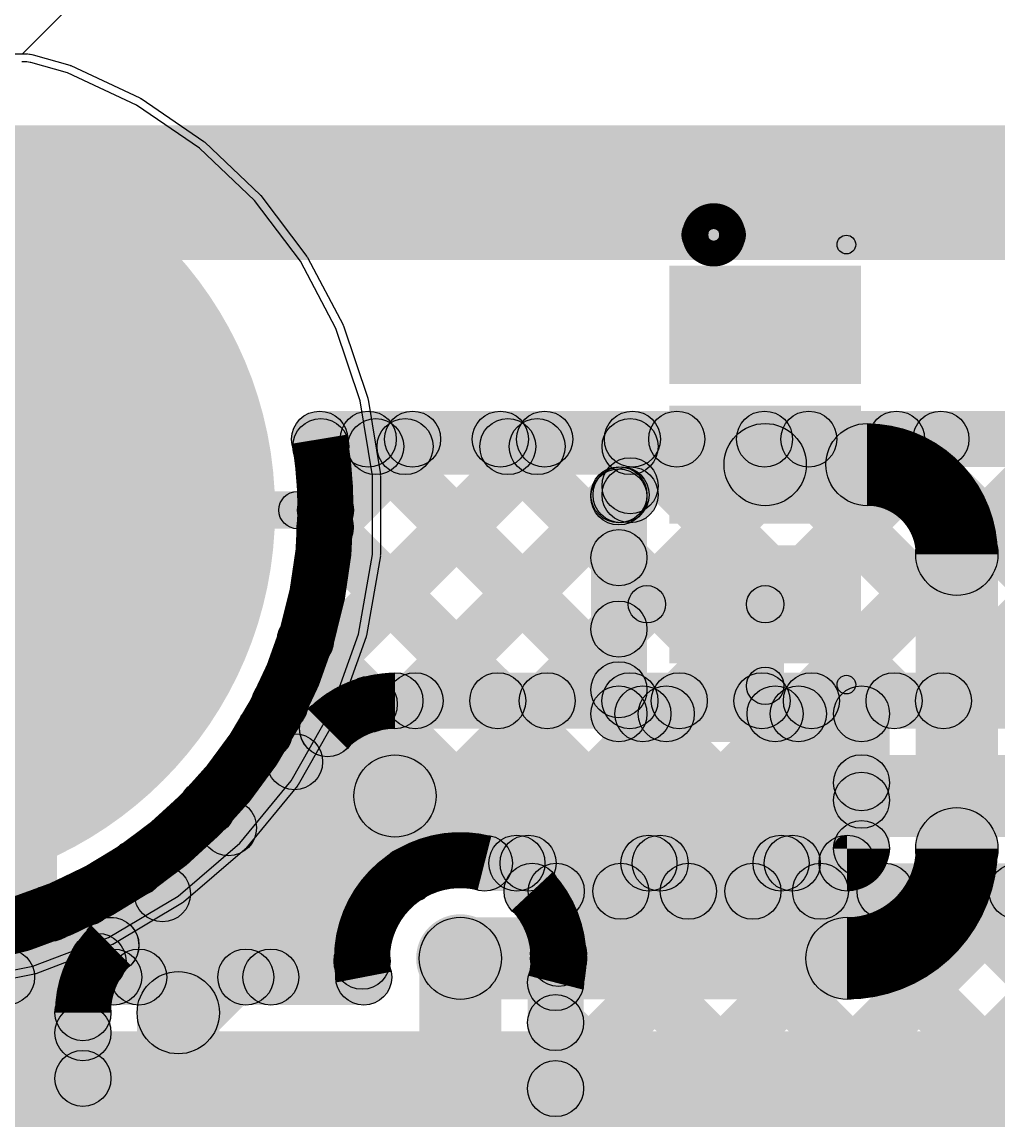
# Model space of a CAD drawing. Header units: millimetres. Extents: x 0 to 210, y 0 to 213.
# Drawn here: x 0.0407 to 0.3019, y 3.0187 to 3.3127 of the extents above; entities that cross this region are included whole.
import ezdxf

# ---------------------------------------------------------------- set-up
doc = ezdxf.new("R2010")
doc.units = ezdxf.units.MM
doc.header["$MEASUREMENT"] = 0
for name, color, linetype in [('BottomLayer', 5, 'Continuous'), ('BottomSolder', 6, 'Continuous'), ('PadHoleLayer', 156, 'Continuous'), ('TopLayer', 1, 'Continuous'), ('TopOverlay', 2, 'Continuous'), ('TopPaste', 8, 'Continuous'), ('TopSolder', 216, 'Continuous'), ('ViaHoleLayer', 16, 'Continuous')]:
    doc.layers.add(name, color=color, linetype=linetype)

# ---------------------------------------------------------------- blocks, each defined once
blk = doc.blocks.new('SOT_23_5_99')
at = {"layer": 'TopLayer'}
for points in [[(-0.07283, 0.04921), (-0.02953, 0.04921), (-0.02953, 0.02559), (-0.07283, 0.02559)], [(-0.07283, 0.01181), (-0.02953, 0.01181), (-0.02953, -0.01181), (-0.07283, -0.01181)], [(-0.07283, -0.02559), (-0.02953, -0.02559), (-0.02953, -0.04921), (-0.07283, -0.04921)]]:
    blk.add_hatch(color=1, dxfattribs=at).paths.add_polyline_path(points)
at = {"layer": 'TopOverlay'}
h = blk.add_hatch(color=2, dxfattribs=at)
edge = h.paths.add_edge_path()
edge.add_arc((-0.06843, 0.0615), 0.005, 0, 360)
h = blk.add_hatch(color=2, dxfattribs=at)
edge = h.paths.add_edge_path()
edge.add_arc((-0.0615, 0.0615), 0.005, 0, 360)
h = blk.add_hatch(color=2, dxfattribs=at)
edge = h.paths.add_edge_path()
edge.add_arc((-0.02945, 0.0589), 0.0025, 0, 360)
for points in [[(-0.02945, 0.0564), (-0.02945, 0.0614), (0.02598, 0.0614), (0.02598, 0.0564)], [(-0.02945, -0.0614), (-0.02945, -0.0564), (0.02598, -0.0564), (0.02598, -0.0614)]]:
    blk.add_hatch(color=2, dxfattribs=at).paths.add_polyline_path(points)
h = blk.add_hatch(color=2, dxfattribs=at)
edge = h.paths.add_edge_path()
edge.add_arc((-0.02945, -0.0589), 0.0025, 0, 360)
at = {"layer": 'TopPaste'}
for points in [[(-0.07283, 0.04921), (-0.02953, 0.04921), (-0.02953, 0.02559), (-0.07283, 0.02559)], [(-0.07283, 0.01181), (-0.02953, 0.01181), (-0.02953, -0.01181), (-0.07283, -0.01181)], [(-0.07283, -0.02559), (-0.02953, -0.02559), (-0.02953, -0.04921), (-0.07283, -0.04921)]]:
    blk.add_hatch(color=8, dxfattribs=at).paths.add_polyline_path(points)
at = {"layer": 'TopSolder'}
for points in [[(-0.07683, 0.05321), (-0.02553, 0.05321), (-0.02553, 0.02159), (-0.07683, 0.02159)], [(-0.07683, 0.01581), (-0.02553, 0.01581), (-0.02553, -0.01581), (-0.07683, -0.01581)], [(-0.07683, -0.02159), (-0.02553, -0.02159), (-0.02553, -0.05321), (-0.07683, -0.05321)]]:
    blk.add_hatch(color=216, dxfattribs=at).paths.add_polyline_path(points)
at = {"layer": 'TopOverlay', "const_width": 0.01}
blk.add_lwpolyline([(-0.0615, 0.0615, 1), (-0.06843, 0.0615, 1)], format="xyb", close=True, dxfattribs=at)
at = {"layer": 'TopOverlay'}
for centre, radius in [((-0.06843, 0.0615), 0.005), ((-0.0615, 0.0615), 0.005), ((-0.02945, 0.0589), 0.0025), ((-0.02945, -0.0589), 0.0025)]:
    blk.add_circle(centre, radius, dxfattribs=at)

msp = doc.modelspace()

# ---------------------------------------------------------------- hatches: boundary and pattern name
at = {"layer": 'BottomLayer'}
for points in [[(-0.093, 3.249), (2.609, 3.249), (2.609, 3.285), (-0.093, 3.285)], [(-0.093, 2.979), (0.05002, 2.979), (0.05002, 3.252), (-0.093, 3.252)], [(0.12036, 3.1935), (0.12036, 3.2085), (0.50967, 3.2085), (0.50967, 3.1935)], [(0.11494, 3.12475), (0.10433, 3.13536), (0.17528, 3.2063), (0.18589, 3.1957)], [(0.12715, 3.17231), (0.11654, 3.18292), (0.13992, 3.2063), (0.15053, 3.1957)], [(0.12806, 3.1957), (0.13867, 3.2063), (0.2087, 3.13627), (0.19809, 3.12566)], [(0.15121, 3.12566), (0.1406, 3.13627), (0.21063, 3.2063), (0.22124, 3.1957)], [(0.16341, 3.1957), (0.17402, 3.2063), (0.24406, 3.13627), (0.23345, 3.12566)], [(0.18656, 3.12566), (0.17595, 3.13627), (0.24599, 3.2063), (0.2566, 3.1957)], [(0.19877, 3.1957), (0.20938, 3.2063), (0.27941, 3.13627), (0.2688, 3.12566)], [(0.22192, 3.12566), (0.21131, 3.13627), (0.28134, 3.2063), (0.29195, 3.1957)], [(0.23412, 3.1957), (0.24473, 3.2063), (0.31477, 3.13627), (0.30416, 3.12566)], [(0.25727, 3.12566), (0.24666, 3.13627), (0.3167, 3.2063), (0.32731, 3.1957)], [(0.26948, 3.1957), (0.28009, 3.2063), (0.35068, 3.13571), (0.34007, 3.1251)], [(0.29263, 3.12566), (0.28202, 3.13627), (0.35206, 3.2063), (0.36266, 3.1957)], [(0.006, 3.177), (0.006, 3.187), (0.11443, 3.187), (0.11443, 3.177)], [(0.11652, 3.17188), (0.12713, 3.18249), (0.17334, 3.13627), (0.16274, 3.12566)], [(0.11124, 3.1418), (0.12185, 3.15241), (0.13894, 3.13532), (0.12833, 3.12471)], [(0.14052, 3.12347), (0.14052, 3.13847), (0.33052, 3.13847), (0.33052, 3.12347)], [(0.06981, 3.06021), (0.0592, 3.07081), (0.11716, 3.12877), (0.12777, 3.11816)], [(0.1003, 3.11739), (0.11091, 3.12799), (0.11895, 3.11995), (0.10834, 3.10935)], [(0.14052, 3.09447), (0.14052, 3.11647), (0.337, 3.11647), (0.337, 3.09447)], [(0.09028, 3.03967), (0.07473, 3.05523), (0.13274, 3.11324), (0.1483, 3.09769)], [(0.0851, 3.09723), (0.09571, 3.10784), (0.10127, 3.10228), (0.09066, 3.09167)], [(0.06604, 3.08094), (0.07664, 3.09155), (0.08359, 3.0846), (0.07299, 3.07399)], [(0.17722, 3.07247), (0.17722, 3.08747), (0.33052, 3.08747), (0.33052, 3.07247)], [(-0.0077, 3.00211), (-0.0183, 3.01272), (0.05264, 3.08367), (0.06325, 3.07306)], [(0.1888, 2.95113), (0.1782, 2.96173), (0.30173, 3.08527), (0.31234, 3.07466)], [(0.1888, 3.02184), (0.1782, 3.03245), (0.23102, 3.08527), (0.24163, 3.07466)], [(0.1888, 2.98648), (0.1782, 2.99709), (0.26638, 3.08527), (0.27698, 3.07466)], [(0.1888, 2.91577), (0.1782, 2.92638), (0.33677, 3.08495), (0.34738, 3.07434)], [(0.17838, 3.07466), (0.18899, 3.08527), (0.73765, 2.5366), (0.72705, 2.526)], [(0.18958, 3.05797), (0.17898, 3.06858), (0.19566, 3.08527), (0.20627, 3.07466)], [(0.21374, 3.07466), (0.22434, 3.08527), (0.73765, 2.57196), (0.72705, 2.56135)], [(0.24909, 3.07466), (0.2597, 3.08527), (0.73765, 2.60732), (0.72705, 2.59671)], [(0.28445, 3.07466), (0.29506, 3.08527), (0.73765, 2.64267), (0.72705, 2.63206)], [(0.0429, 3.06873), (0.0535, 3.07933), (0.06633, 3.0665), (0.05573, 3.0559)], [(-0.0203, 3.06122), (-0.0097, 3.07182), (0.06231, 2.99982), (0.0517, 2.98921)], [(0.01465, 3.06161), (0.02526, 3.07222), (0.06231, 3.03517), (0.0517, 3.02457)], [(0.169, 2.334), (0.147, 2.334), (0.147, 3.062), (0.169, 3.062)], [(0.191, 2.334), (0.176, 2.334), (0.176, 3.05552), (0.191, 3.05552)], [(0.1782, 3.03949), (0.1888, 3.0501), (0.73765, 2.50125), (0.72705, 2.49064)], [(0.01772, 2.99218), (0.00712, 3.00279), (0.0517, 3.04737), (0.06231, 3.03677)], [(0.06451, 2.96218), (0.04951, 2.96218), (0.04951, 3.04745), (0.06451, 3.04745)], [(0.09351, 2.22344), (0.07151, 2.22344), (0.07151, 3.04745), (0.09351, 3.04745)]]:
    msp.add_hatch(color=5, dxfattribs=at).paths.add_polyline_path(points)
h = msp.add_hatch(color=5, dxfattribs=at)
edge = h.paths.add_edge_path()
edge.add_arc((0.006, 3.182), 0.09843, 0, 360)
h = msp.add_hatch(color=5, dxfattribs=at)
edge = h.paths.add_edge_path()
edge.add_arc((0.0608, 3.24034), 0.01181, 0, 360)
h = msp.add_hatch(color=5, dxfattribs=at)
edge = h.paths.add_edge_path()
edge.add_arc((0.12036, 3.201), 0.0075, 0, 360)
h = msp.add_hatch(color=5, dxfattribs=at)
edge = h.paths.add_edge_path()
edge.add_arc((0.12036, 3.201), 0.0075, 0, 360)
h = msp.add_hatch(color=5, dxfattribs=at)
edge = h.paths.add_edge_path()
edge.add_arc((0.13336, 3.201), 0.0075, 0, 360)
h = msp.add_hatch(color=5, dxfattribs=at)
edge = h.paths.add_edge_path()
edge.add_arc((0.14523, 3.201), 0.0075, 0, 360)
h = msp.add_hatch(color=5, dxfattribs=at)
edge = h.paths.add_edge_path()
edge.add_arc((0.16872, 3.201), 0.0075, 0, 360)
h = msp.add_hatch(color=5, dxfattribs=at)
edge = h.paths.add_edge_path()
edge.add_arc((0.18058, 3.201), 0.0075, 0, 360)
h = msp.add_hatch(color=5, dxfattribs=at)
edge = h.paths.add_edge_path()
edge.add_arc((0.20407, 3.201), 0.0075, 0, 360)
h = msp.add_hatch(color=5, dxfattribs=at)
edge = h.paths.add_edge_path()
edge.add_arc((0.21594, 3.201), 0.0075, 0, 360)
h = msp.add_hatch(color=5, dxfattribs=at)
edge = h.paths.add_edge_path()
edge.add_arc((0.23943, 3.201), 0.0075, 0, 360)
h = msp.add_hatch(color=5, dxfattribs=at)
edge = h.paths.add_edge_path()
edge.add_arc((0.25129, 3.201), 0.0075, 0, 360)
h = msp.add_hatch(color=5, dxfattribs=at)
edge = h.paths.add_edge_path()
edge.add_arc((0.27478, 3.201), 0.0075, 0, 360)
h = msp.add_hatch(color=5, dxfattribs=at)
edge = h.paths.add_edge_path()
edge.add_arc((0.28665, 3.201), 0.0075, 0, 360)
h = msp.add_hatch(color=5, dxfattribs=at)
edge = h.paths.add_edge_path()
edge.add_arc((0.086, 3.18451), 0.01181, 0, 360)
h = msp.add_hatch(color=5, dxfattribs=at)
edge = h.paths.add_edge_path()
edge.add_arc((0.12193, 3.182), 0.0075, 0, 360)
h = msp.add_hatch(color=5, dxfattribs=at)
edge = h.paths.add_edge_path()
edge.add_arc((0.12193, 3.182), 0.0075, 0, 360)
h = msp.add_hatch(color=5, dxfattribs=at)
edge = h.paths.add_edge_path()
edge.add_arc((0.11443, 3.182), 0.005, 0, 360)
h = msp.add_hatch(color=5, dxfattribs=at)
edge = h.paths.add_edge_path()
edge.add_arc((0.12182, 3.17718), 0.0075, 0, 360)
h = msp.add_hatch(color=5, dxfattribs=at)
edge = h.paths.add_edge_path()
edge.add_arc((0.12184, 3.17762), 0.0075, 0, 360)
h = msp.add_hatch(color=5, dxfattribs=at)
edge = h.paths.add_edge_path()
edge.add_arc((0.11655, 3.1471), 0.0075, 0, 360)
h = msp.add_hatch(color=5, dxfattribs=at)
edge = h.paths.add_edge_path()
edge.add_arc((0.06434, 3.1272), 0.01181, 0, 360)
h = msp.add_hatch(color=5, dxfattribs=at)
edge = h.paths.add_edge_path()
edge.add_arc((0.10963, 3.13005), 0.0075, 0, 360)
h = msp.add_hatch(color=5, dxfattribs=at)
edge = h.paths.add_edge_path()
edge.add_arc((0.13363, 3.13002), 0.0075, 0, 360)
h = msp.add_hatch(color=5, dxfattribs=at)
edge = h.paths.add_edge_path()
edge.add_arc((0.14052, 3.13097), 0.0075, 0, 360)
h = msp.add_hatch(color=5, dxfattribs=at)
edge = h.paths.add_edge_path()
edge.add_arc((0.14052, 3.13097), 0.0075, 0, 360)
h = msp.add_hatch(color=5, dxfattribs=at)
edge = h.paths.add_edge_path()
edge.add_arc((0.14052, 3.13097), 0.0075, 0, 360)
h = msp.add_hatch(color=5, dxfattribs=at)
edge = h.paths.add_edge_path()
edge.add_arc((0.1459, 3.13097), 0.0075, 0, 360)
h = msp.add_hatch(color=5, dxfattribs=at)
edge = h.paths.add_edge_path()
edge.add_arc((0.16804, 3.13097), 0.0075, 0, 360)
h = msp.add_hatch(color=5, dxfattribs=at)
edge = h.paths.add_edge_path()
edge.add_arc((0.18126, 3.13097), 0.0075, 0, 360)
h = msp.add_hatch(color=5, dxfattribs=at)
edge = h.paths.add_edge_path()
edge.add_arc((0.2034, 3.13097), 0.0075, 0, 360)
h = msp.add_hatch(color=5, dxfattribs=at)
edge = h.paths.add_edge_path()
edge.add_arc((0.21661, 3.13097), 0.0075, 0, 360)
h = msp.add_hatch(color=5, dxfattribs=at)
edge = h.paths.add_edge_path()
edge.add_arc((0.23875, 3.13097), 0.0075, 0, 360)
h = msp.add_hatch(color=5, dxfattribs=at)
edge = h.paths.add_edge_path()
edge.add_arc((0.25197, 3.13097), 0.0075, 0, 360)
h = msp.add_hatch(color=5, dxfattribs=at)
edge = h.paths.add_edge_path()
edge.add_arc((0.27411, 3.13097), 0.0075, 0, 360)
h = msp.add_hatch(color=5, dxfattribs=at)
edge = h.paths.add_edge_path()
edge.add_arc((0.28732, 3.13097), 0.0075, 0, 360)
h = msp.add_hatch(color=5, dxfattribs=at)
edge = h.paths.add_edge_path()
edge.add_arc((0.12246, 3.12347), 0.0075, 0, 360)
h = msp.add_hatch(color=5, dxfattribs=at)
edge = h.paths.add_edge_path()
edge.add_arc((0.12246, 3.12347), 0.0075, 0, 360)
h = msp.add_hatch(color=5, dxfattribs=at)
edge = h.paths.add_edge_path()
edge.add_arc((0.12249, 3.1235), 0.0075, 0, 360)
h = msp.add_hatch(color=5, dxfattribs=at)
edge = h.paths.add_edge_path()
edge.add_arc((0.1056, 3.12269), 0.0075, 0, 360)
h = msp.add_hatch(color=5, dxfattribs=at)
edge = h.paths.add_edge_path()
edge.add_arc((0.11365, 3.11465), 0.0075, 0, 360)
h = msp.add_hatch(color=5, dxfattribs=at)
edge = h.paths.add_edge_path()
edge.add_arc((0.14052, 3.10547), 0.011, 0, 360)
h = msp.add_hatch(color=5, dxfattribs=at)
edge = h.paths.add_edge_path()
edge.add_arc((0.14052, 3.10547), 0.011, 0, 360)
h = msp.add_hatch(color=5, dxfattribs=at)
edge = h.paths.add_edge_path()
edge.add_arc((0.0904, 3.10254), 0.0075, 0, 360)
h = msp.add_hatch(color=5, dxfattribs=at)
edge = h.paths.add_edge_path()
edge.add_arc((0.09597, 3.09697), 0.0075, 0, 360)
h = msp.add_hatch(color=5, dxfattribs=at)
edge = h.paths.add_edge_path()
edge.add_arc((0.07134, 3.08624), 0.0075, 0, 360)
h = msp.add_hatch(color=5, dxfattribs=at)
edge = h.paths.add_edge_path()
edge.add_arc((0.07829, 3.0793), 0.0075, 0, 360)
h = msp.add_hatch(color=5, dxfattribs=at)
edge = h.paths.add_edge_path()
edge.add_arc((0.17722, 3.07997), 0.0075, 0, 360)
h = msp.add_hatch(color=5, dxfattribs=at)
edge = h.paths.add_edge_path()
edge.add_arc((0.17722, 3.07997), 0.0075, 0, 360)
h = msp.add_hatch(color=5, dxfattribs=at)
edge = h.paths.add_edge_path()
edge.add_arc((0.18369, 3.07997), 0.0075, 0, 360)
h = msp.add_hatch(color=5, dxfattribs=at)
edge = h.paths.add_edge_path()
edge.add_arc((0.20097, 3.07997), 0.0075, 0, 360)
h = msp.add_hatch(color=5, dxfattribs=at)
edge = h.paths.add_edge_path()
edge.add_arc((0.21904, 3.07997), 0.0075, 0, 360)
h = msp.add_hatch(color=5, dxfattribs=at)
edge = h.paths.add_edge_path()
edge.add_arc((0.23632, 3.07997), 0.0075, 0, 360)
h = msp.add_hatch(color=5, dxfattribs=at)
edge = h.paths.add_edge_path()
edge.add_arc((0.2544, 3.07997), 0.0075, 0, 360)
h = msp.add_hatch(color=5, dxfattribs=at)
edge = h.paths.add_edge_path()
edge.add_arc((0.27168, 3.07997), 0.0075, 0, 360)
h = msp.add_hatch(color=5, dxfattribs=at)
edge = h.paths.add_edge_path()
edge.add_arc((0.28975, 3.07997), 0.0075, 0, 360)
h = msp.add_hatch(color=5, dxfattribs=at)
edge = h.paths.add_edge_path()
edge.add_arc((0.30703, 3.07997), 0.0075, 0, 360)
h = msp.add_hatch(color=5, dxfattribs=at)
edge = h.paths.add_edge_path()
edge.add_arc((0.05795, 3.07837), 0.0075, 0, 360)
h = msp.add_hatch(color=5, dxfattribs=at)
edge = h.paths.add_edge_path()
edge.add_arc((0.0482, 3.07403), 0.0075, 0, 360)
h = msp.add_hatch(color=5, dxfattribs=at)
edge = h.paths.add_edge_path()
edge.add_arc((0.06448, 3.06548), 0.0075, 0, 360)
h = msp.add_hatch(color=5, dxfattribs=at)
edge = h.paths.add_edge_path()
edge.add_arc((0.0645, 3.06551), 0.0075, 0, 360)
h = msp.add_hatch(color=5, dxfattribs=at)
edge = h.paths.add_edge_path()
edge.add_arc((0.0645, 3.06551), 0.0075, 0, 360)
h = msp.add_hatch(color=5, dxfattribs=at)
edge = h.paths.add_edge_path()
edge.add_arc((0.158, 3.062), 0.01181, 0, 360)
h = msp.add_hatch(color=5, dxfattribs=at)
edge = h.paths.add_edge_path()
edge.add_arc((0.158, 3.062), 0.011, 0, 360)
h = msp.add_hatch(color=5, dxfattribs=at)
edge = h.paths.add_edge_path()
edge.add_arc((0.18428, 3.06328), 0.0075, 0, 360)
h = msp.add_hatch(color=5, dxfattribs=at)
edge = h.paths.add_edge_path()
edge.add_arc((0.18431, 3.062), 0.0075, 0, 360)
h = msp.add_hatch(color=5, dxfattribs=at)
edge = h.paths.add_edge_path()
edge.add_arc((0.18431, 3.062), 0.0075, 0, 360)
h = msp.add_hatch(color=5, dxfattribs=at)
edge = h.paths.add_edge_path()
edge.add_arc((0.06103, 3.0612), 0.0075, 0, 360)
h = msp.add_hatch(color=5, dxfattribs=at)
edge = h.paths.add_edge_path()
edge.add_arc((0.1835, 3.05552), 0.0075, 0, 360)
h = msp.add_hatch(color=5, dxfattribs=at)
edge = h.paths.add_edge_path()
edge.add_arc((0.1835, 3.05552), 0.0075, 0, 360)
h = msp.add_hatch(color=5, dxfattribs=at)
edge = h.paths.add_edge_path()
edge.add_arc((0.08251, 3.04745), 0.011, 0, 360)
h = msp.add_hatch(color=5, dxfattribs=at)
edge = h.paths.add_edge_path()
edge.add_arc((0.08251, 3.04745), 0.011, 0, 360)
h = msp.add_hatch(color=5, dxfattribs=at)
edge = h.paths.add_edge_path()
edge.add_arc((0.05701, 3.04745), 0.0075, 0, 360)
h = msp.add_hatch(color=5, dxfattribs=at)
edge = h.paths.add_edge_path()
edge.add_arc((0.05701, 3.04745), 0.0075, 0, 360)
h = msp.add_hatch(color=5, dxfattribs=at)
edge = h.paths.add_edge_path()
edge.add_arc((0.05701, 3.04745), 0.0075, 0, 360)
h = msp.add_hatch(color=5, dxfattribs=at)
edge = h.paths.add_edge_path()
edge.add_arc((0.1835, 3.0448), 0.0075, 0, 360)
h = msp.add_hatch(color=5, dxfattribs=at)
edge = h.paths.add_edge_path()
edge.add_arc((0.05701, 3.04207), 0.0075, 0, 360)
h = msp.add_hatch(color=5, dxfattribs=at)
edge = h.paths.add_edge_path()
edge.add_arc((0.05701, 3.02987), 0.0075, 0, 360)
h = msp.add_hatch(color=5, dxfattribs=at)
edge = h.paths.add_edge_path()
edge.add_arc((0.1835, 3.02714), 0.0075, 0, 360)
at = {"layer": 'BottomSolder'}
h = msp.add_hatch(color=6, dxfattribs=at)
edge = h.paths.add_edge_path()
edge.add_arc((0.006, 3.182), 0.10243, 0, 360)
at = {"layer": 'PadHoleLayer'}
h = msp.add_hatch(color=156, dxfattribs=at)
edge = h.paths.add_edge_path()
edge.add_arc((0.006, 3.182), 0.06102, 0, 360)
at = {"layer": 'TopLayer'}
h = msp.add_hatch(color=1, dxfattribs=at)
edge = h.paths.add_edge_path()
edge.add_arc((0.006, 3.182), 0.09843, 0, 360)
h = msp.add_hatch(color=1, dxfattribs=at)
edge = h.paths.add_edge_path()
edge.add_arc((0.0608, 3.24034), 0.01181, 0, 360)
for points in [[(0.11494, 3.12475), (0.10433, 3.13536), (0.17328, 3.2043), (0.18389, 3.1937)], [(0.12715, 3.17231), (0.11654, 3.18292), (0.13792, 3.2043), (0.14853, 3.1937)], [(0.12067, 3.1915), (0.12067, 3.2065), (0.20345, 3.2065), (0.20345, 3.1915)], [(0.13006, 3.1937), (0.14067, 3.2043), (0.20576, 3.13921), (0.19515, 3.12861)], [(0.16541, 3.1937), (0.17602, 3.2043), (0.20576, 3.17457), (0.19515, 3.16396)], [(0.23961, 3.18319), (0.23961, 3.20519), (0.26687, 3.20519), (0.26687, 3.18319)], [(0.21095, 3.1861), (0.19595, 3.1861), (0.19595, 3.199), (0.21095, 3.199)], [(0.20634, 3.18079), (0.19573, 3.1914), (0.19815, 3.19382), (0.20876, 3.18321)], [(0.07724, 3.0517), (0.06663, 3.0623), (0.19515, 3.19082), (0.20576, 3.18021)], [(0.006, 3.177), (0.006, 3.187), (0.11443, 3.187), (0.11443, 3.177)], [(0.20795, 3.12747), (0.19295, 3.12747), (0.19295, 3.1861), (0.20795, 3.1861)], [(0.11652, 3.17188), (0.12713, 3.18249), (0.21681, 3.0928), (0.2062, 3.0822)], [(0.30189, 3.09138), (0.27989, 3.09138), (0.27989, 3.17016), (0.30189, 3.17016)], [(0.20795, 3.15179), (0.20795, 3.16179), (0.23961, 3.16179), (0.23961, 3.15179)], [(0.1126, 3.0517), (0.10199, 3.0623), (0.19515, 3.15546), (0.20576, 3.14486)], [(0.24461, 3.13497), (0.23461, 3.13497), (0.23461, 3.15679), (0.24461, 3.15679)], [(0.11124, 3.1418), (0.12185, 3.15241), (0.18145, 3.0928), (0.17085, 3.0822)], [(0.19515, 3.12861), (0.20576, 3.13921), (0.21219, 3.13278), (0.20158, 3.12217)], [(0.20045, 3.11997), (0.20045, 3.13497), (0.26539, 3.13497), (0.26539, 3.11997)], [(0.17845, 3.0822), (0.16784, 3.0928), (0.20782, 3.13278), (0.21843, 3.12217)], [(0.20158, 3.12217), (0.21219, 3.13278), (0.25217, 3.0928), (0.24156, 3.0822)], [(0.21381, 3.0822), (0.2032, 3.0928), (0.24317, 3.13278), (0.25378, 3.12217)], [(0.23694, 3.12217), (0.24755, 3.13278), (0.2707, 3.10963), (0.26009, 3.09902)], [(0.1003, 3.11739), (0.11091, 3.12799), (0.14932, 3.08959), (0.13871, 3.07898)], [(0.27289, 3.09138), (0.25789, 3.09138), (0.25789, 3.12747), (0.27289, 3.12747)], [(0.24916, 3.0822), (0.23855, 3.0928), (0.26009, 3.11434), (0.2707, 3.10373)], [(0.0851, 3.09723), (0.09571, 3.10784), (0.137, 3.06654), (0.1264, 3.05594)], [(0.16448, 3.08), (0.16448, 3.095), (0.26151, 3.095), (0.26151, 3.08)], [(0.06604, 3.08094), (0.07664, 3.09155), (0.10589, 3.0623), (0.09528, 3.0517)], [(0.04188, 3.0517), (0.03128, 3.0623), (0.05264, 3.08367), (0.06325, 3.07306)], [(0.0429, 3.06873), (0.0535, 3.07933), (0.07053, 3.0623), (0.05993, 3.0517)], [(0.158, 3.051), (0.158, 3.073), (0.26151, 3.073), (0.26151, 3.051)], [(-0.01573, 3.0495), (-0.01573, 3.0645), (0.13217, 3.0645), (0.13217, 3.0495)], [(-0.0238, 3.0075), (-0.0238, 3.0425), (0.36907, 3.0425), (0.36907, 3.0075)]]:
    msp.add_hatch(color=1, dxfattribs=at).paths.add_polyline_path(points)
h = msp.add_hatch(color=1, dxfattribs=at)
edge = h.paths.add_edge_path()
edge.add_arc((0.12067, 3.199), 0.0075, 0, 360)
h = msp.add_hatch(color=1, dxfattribs=at)
edge = h.paths.add_edge_path()
edge.add_arc((0.12067, 3.199), 0.0075, 0, 360)
h = msp.add_hatch(color=1, dxfattribs=at)
edge = h.paths.add_edge_path()
edge.add_arc((0.13536, 3.199), 0.0075, 0, 360)
h = msp.add_hatch(color=1, dxfattribs=at)
edge = h.paths.add_edge_path()
edge.add_arc((0.14323, 3.199), 0.0075, 0, 360)
h = msp.add_hatch(color=1, dxfattribs=at)
edge = h.paths.add_edge_path()
edge.add_arc((0.17072, 3.199), 0.0075, 0, 360)
h = msp.add_hatch(color=1, dxfattribs=at)
edge = h.paths.add_edge_path()
edge.add_arc((0.17858, 3.199), 0.0075, 0, 360)
h = msp.add_hatch(color=1, dxfattribs=at)
edge = h.paths.add_edge_path()
edge.add_arc((0.20345, 3.199), 0.0075, 0, 360)
h = msp.add_hatch(color=1, dxfattribs=at)
edge = h.paths.add_edge_path()
edge.add_arc((0.20345, 3.199), 0.0075, 0, 360)
h = msp.add_hatch(color=1, dxfattribs=at)
edge = h.paths.add_edge_path()
edge.add_arc((0.23961, 3.19419), 0.011, 0, 360)
h = msp.add_hatch(color=1, dxfattribs=at)
edge = h.paths.add_edge_path()
edge.add_arc((0.26687, 3.19419), 0.011, 0, 360)
h = msp.add_hatch(color=1, dxfattribs=at)
edge = h.paths.add_edge_path()
edge.add_arc((0.26687, 3.19419), 0.011, 0, 360)
h = msp.add_hatch(color=1, dxfattribs=at)
edge = h.paths.add_edge_path()
edge.add_arc((0.086, 3.18451), 0.01181, 0, 360)
h = msp.add_hatch(color=1, dxfattribs=at)
edge = h.paths.add_edge_path()
edge.add_arc((0.20345, 3.18852), 0.0075, 0, 360)
h = msp.add_hatch(color=1, dxfattribs=at)
edge = h.paths.add_edge_path()
edge.add_arc((0.20045, 3.1861), 0.0075, 0, 360)
h = msp.add_hatch(color=1, dxfattribs=at)
edge = h.paths.add_edge_path()
edge.add_arc((0.20045, 3.18552), 0.0075, 0, 360)
h = msp.add_hatch(color=1, dxfattribs=at)
edge = h.paths.add_edge_path()
edge.add_arc((0.20103, 3.1861), 0.0075, 0, 360)
h = msp.add_hatch(color=1, dxfattribs=at)
edge = h.paths.add_edge_path()
edge.add_arc((0.20345, 3.1861), 0.0075, 0, 360)
h = msp.add_hatch(color=1, dxfattribs=at)
edge = h.paths.add_edge_path()
edge.add_arc((0.12193, 3.182), 0.0075, 0, 360)
h = msp.add_hatch(color=1, dxfattribs=at)
edge = h.paths.add_edge_path()
edge.add_arc((0.12193, 3.182), 0.0075, 0, 360)
h = msp.add_hatch(color=1, dxfattribs=at)
edge = h.paths.add_edge_path()
edge.add_arc((0.11443, 3.182), 0.005, 0, 360)
h = msp.add_hatch(color=1, dxfattribs=at)
edge = h.paths.add_edge_path()
edge.add_arc((0.12182, 3.17718), 0.0075, 0, 360)
h = msp.add_hatch(color=1, dxfattribs=at)
edge = h.paths.add_edge_path()
edge.add_arc((0.12184, 3.17762), 0.0075, 0, 360)
h = msp.add_hatch(color=1, dxfattribs=at)
edge = h.paths.add_edge_path()
edge.add_arc((0.29089, 3.17016), 0.011, 0, 360)
h = msp.add_hatch(color=1, dxfattribs=at)
edge = h.paths.add_edge_path()
edge.add_arc((0.29089, 3.17016), 0.011, 0, 360)
h = msp.add_hatch(color=1, dxfattribs=at)
edge = h.paths.add_edge_path()
edge.add_arc((0.20045, 3.16927), 0.0075, 0, 360)
h = msp.add_hatch(color=1, dxfattribs=at)
edge = h.paths.add_edge_path()
edge.add_arc((0.20795, 3.15679), 0.005, 0, 360)
h = msp.add_hatch(color=1, dxfattribs=at)
edge = h.paths.add_edge_path()
edge.add_arc((0.23961, 3.15679), 0.005, 0, 360)
h = msp.add_hatch(color=1, dxfattribs=at)
edge = h.paths.add_edge_path()
edge.add_arc((0.23961, 3.15679), 0.005, 0, 360)
h = msp.add_hatch(color=1, dxfattribs=at)
edge = h.paths.add_edge_path()
edge.add_arc((0.20045, 3.15016), 0.0075, 0, 360)
h = msp.add_hatch(color=1, dxfattribs=at)
edge = h.paths.add_edge_path()
edge.add_arc((0.11655, 3.1471), 0.0075, 0, 360)
h = msp.add_hatch(color=1, dxfattribs=at)
edge = h.paths.add_edge_path()
edge.add_arc((0.20045, 3.13391), 0.0075, 0, 360)
h = msp.add_hatch(color=1, dxfattribs=at)
edge = h.paths.add_edge_path()
edge.add_arc((0.20045, 3.13391), 0.0075, 0, 360)
h = msp.add_hatch(color=1, dxfattribs=at)
edge = h.paths.add_edge_path()
edge.add_arc((0.23961, 3.13497), 0.005, 0, 360)
h = msp.add_hatch(color=1, dxfattribs=at)
edge = h.paths.add_edge_path()
edge.add_arc((0.06434, 3.1272), 0.01181, 0, 360)
h = msp.add_hatch(color=1, dxfattribs=at)
edge = h.paths.add_edge_path()
edge.add_arc((0.10963, 3.13005), 0.0075, 0, 360)
h = msp.add_hatch(color=1, dxfattribs=at)
edge = h.paths.add_edge_path()
edge.add_arc((0.20045, 3.12747), 0.0075, 0, 360)
h = msp.add_hatch(color=1, dxfattribs=at)
edge = h.paths.add_edge_path()
edge.add_arc((0.20045, 3.12747), 0.0075, 0, 360)
h = msp.add_hatch(color=1, dxfattribs=at)
edge = h.paths.add_edge_path()
edge.add_arc((0.20689, 3.12747), 0.0075, 0, 360)
h = msp.add_hatch(color=1, dxfattribs=at)
edge = h.paths.add_edge_path()
edge.add_arc((0.20689, 3.12747), 0.0075, 0, 360)
h = msp.add_hatch(color=1, dxfattribs=at)
edge = h.paths.add_edge_path()
edge.add_arc((0.21312, 3.12747), 0.0075, 0, 360)
h = msp.add_hatch(color=1, dxfattribs=at)
edge = h.paths.add_edge_path()
edge.add_arc((0.24224, 3.12747), 0.0075, 0, 360)
h = msp.add_hatch(color=1, dxfattribs=at)
edge = h.paths.add_edge_path()
edge.add_arc((0.24848, 3.12747), 0.0075, 0, 360)
h = msp.add_hatch(color=1, dxfattribs=at)
edge = h.paths.add_edge_path()
edge.add_arc((0.26539, 3.12747), 0.0075, 0, 360)
h = msp.add_hatch(color=1, dxfattribs=at)
edge = h.paths.add_edge_path()
edge.add_arc((0.26539, 3.12747), 0.0075, 0, 360)
h = msp.add_hatch(color=1, dxfattribs=at)
edge = h.paths.add_edge_path()
edge.add_arc((0.1056, 3.12269), 0.0075, 0, 360)
h = msp.add_hatch(color=1, dxfattribs=at)
edge = h.paths.add_edge_path()
edge.add_arc((0.26539, 3.10903), 0.0075, 0, 360)
h = msp.add_hatch(color=1, dxfattribs=at)
edge = h.paths.add_edge_path()
edge.add_arc((0.0904, 3.10254), 0.0075, 0, 360)
h = msp.add_hatch(color=1, dxfattribs=at)
edge = h.paths.add_edge_path()
edge.add_arc((0.26539, 3.10433), 0.0075, 0, 360)
h = msp.add_hatch(color=1, dxfattribs=at)
edge = h.paths.add_edge_path()
edge.add_arc((0.29089, 3.09138), 0.011, 0, 360)
h = msp.add_hatch(color=1, dxfattribs=at)
edge = h.paths.add_edge_path()
edge.add_arc((0.29089, 3.09138), 0.011, 0, 360)
h = msp.add_hatch(color=1, dxfattribs=at)
edge = h.paths.add_edge_path()
edge.add_arc((0.26539, 3.09138), 0.0075, 0, 360)
h = msp.add_hatch(color=1, dxfattribs=at)
edge = h.paths.add_edge_path()
edge.add_arc((0.26539, 3.09138), 0.0075, 0, 360)
h = msp.add_hatch(color=1, dxfattribs=at)
edge = h.paths.add_edge_path()
edge.add_arc((0.07134, 3.08624), 0.0075, 0, 360)
h = msp.add_hatch(color=1, dxfattribs=at)
edge = h.paths.add_edge_path()
edge.add_arc((0.16448, 3.0875), 0.0075, 0, 360)
h = msp.add_hatch(color=1, dxfattribs=at)
edge = h.paths.add_edge_path()
edge.add_arc((0.16448, 3.0875), 0.0075, 0, 360)
h = msp.add_hatch(color=1, dxfattribs=at)
edge = h.paths.add_edge_path()
edge.add_arc((0.17315, 3.0875), 0.0075, 0, 360)
h = msp.add_hatch(color=1, dxfattribs=at)
edge = h.paths.add_edge_path()
edge.add_arc((0.17615, 3.0875), 0.0075, 0, 360)
h = msp.add_hatch(color=1, dxfattribs=at)
edge = h.paths.add_edge_path()
edge.add_arc((0.2085, 3.0875), 0.0075, 0, 360)
h = msp.add_hatch(color=1, dxfattribs=at)
edge = h.paths.add_edge_path()
edge.add_arc((0.21151, 3.0875), 0.0075, 0, 360)
h = msp.add_hatch(color=1, dxfattribs=at)
edge = h.paths.add_edge_path()
edge.add_arc((0.24386, 3.0875), 0.0075, 0, 360)
h = msp.add_hatch(color=1, dxfattribs=at)
edge = h.paths.add_edge_path()
edge.add_arc((0.24686, 3.0875), 0.0075, 0, 360)
h = msp.add_hatch(color=1, dxfattribs=at)
edge = h.paths.add_edge_path()
edge.add_arc((0.26151, 3.0875), 0.0075, 0, 360)
h = msp.add_hatch(color=1, dxfattribs=at)
edge = h.paths.add_edge_path()
edge.add_arc((0.26151, 3.0875), 0.0075, 0, 360)
h = msp.add_hatch(color=1, dxfattribs=at)
edge = h.paths.add_edge_path()
edge.add_arc((0.14401, 3.08428), 0.0075, 0, 360)
h = msp.add_hatch(color=1, dxfattribs=at)
edge = h.paths.add_edge_path()
edge.add_arc((0.05795, 3.07837), 0.0075, 0, 360)
h = msp.add_hatch(color=1, dxfattribs=at)
edge = h.paths.add_edge_path()
edge.add_arc((0.0482, 3.07403), 0.0075, 0, 360)
h = msp.add_hatch(color=1, dxfattribs=at)
edge = h.paths.add_edge_path()
edge.add_arc((0.158, 3.062), 0.01181, 0, 360)
h = msp.add_hatch(color=1, dxfattribs=at)
edge = h.paths.add_edge_path()
edge.add_arc((0.158, 3.062), 0.011, 0, 360)
h = msp.add_hatch(color=1, dxfattribs=at)
edge = h.paths.add_edge_path()
edge.add_arc((0.26151, 3.062), 0.011, 0, 360)
h = msp.add_hatch(color=1, dxfattribs=at)
edge = h.paths.add_edge_path()
edge.add_arc((0.26151, 3.062), 0.011, 0, 360)
h = msp.add_hatch(color=1, dxfattribs=at)
edge = h.paths.add_edge_path()
edge.add_arc((0.1317, 3.06124), 0.0075, 0, 360)
h = msp.add_hatch(color=1, dxfattribs=at)
edge = h.paths.add_edge_path()
edge.add_arc((0.03658, 3.057), 0.0075, 0, 360)
h = msp.add_hatch(color=1, dxfattribs=at)
edge = h.paths.add_edge_path()
edge.add_arc((0.06523, 3.057), 0.0075, 0, 360)
h = msp.add_hatch(color=1, dxfattribs=at)
edge = h.paths.add_edge_path()
edge.add_arc((0.07194, 3.057), 0.0075, 0, 360)
h = msp.add_hatch(color=1, dxfattribs=at)
edge = h.paths.add_edge_path()
edge.add_arc((0.10059, 3.057), 0.0075, 0, 360)
h = msp.add_hatch(color=1, dxfattribs=at)
edge = h.paths.add_edge_path()
edge.add_arc((0.10729, 3.057), 0.0075, 0, 360)
h = msp.add_hatch(color=1, dxfattribs=at)
edge = h.paths.add_edge_path()
edge.add_arc((0.13217, 3.057), 0.0075, 0, 360)
h = msp.add_hatch(color=1, dxfattribs=at)
edge = h.paths.add_edge_path()
edge.add_arc((0.13217, 3.057), 0.0075, 0, 360)
at = {"layer": 'TopSolder'}
h = msp.add_hatch(color=216, dxfattribs=at)
edge = h.paths.add_edge_path()
edge.add_arc((0.006, 3.182), 0.10243, 0, 360)
at = {"layer": 'ViaHoleLayer'}
h = msp.add_hatch(color=16, dxfattribs=at)
edge = h.paths.add_edge_path()
edge.add_arc((0.0608, 3.24034), 0.00591, 0, 360)
h = msp.add_hatch(color=16, dxfattribs=at)
edge = h.paths.add_edge_path()
edge.add_arc((0.086, 3.18451), 0.00591, 0, 360)
h = msp.add_hatch(color=16, dxfattribs=at)
edge = h.paths.add_edge_path()
edge.add_arc((0.06434, 3.1272), 0.00591, 0, 360)
h = msp.add_hatch(color=16, dxfattribs=at)
edge = h.paths.add_edge_path()
edge.add_arc((0.158, 3.062), 0.00591, 0, 360)

# ---------------------------------------------------------------- linework, layer by layer
at = {"layer": 'BottomLayer', "const_width": 0.015}
for points in [[(0.12036, 3.201, -0.041184), (0.12193, 3.182)], [(0.12193, 3.182, -0.46863), (-0.015, 3.06799)], [(0.12246, 3.12347, -0.199327), (0.14052, 3.13097)], [(0.12249, 3.1235, -0.198912), (0.14052, 3.13097)], [(0.17722, 3.07997, -0.190145), (0.18431, 3.062)], [(0.05701, 3.04745, -0.199327), (0.0645, 3.06551)], [(0.05701, 3.04745, -0.198912), (0.06448, 3.06548)], [(0.18431, 3.062, -0.062313), (0.1835, 3.05552)]]:
    msp.add_lwpolyline(points, format="xyb", dxfattribs=at)
at = {"layer": 'BottomLayer'}
for centre, radius in [((0.12036, 3.201), 0.0075), ((0.12036, 3.201), 0.0075), ((0.13336, 3.201), 0.0075), ((0.14523, 3.201), 0.0075), ((0.16872, 3.201), 0.0075), ((0.18058, 3.201), 0.0075), ((0.20407, 3.201), 0.0075), ((0.21594, 3.201), 0.0075), ((0.23943, 3.201), 0.0075), ((0.25129, 3.201), 0.0075), ((0.27478, 3.201), 0.0075), ((0.28665, 3.201), 0.0075), ((0.12193, 3.182), 0.0075), ((0.12193, 3.182), 0.0075), ((0.11443, 3.182), 0.005), ((0.12182, 3.17718), 0.0075), ((0.12184, 3.17762), 0.0075), ((0.11655, 3.1471), 0.0075), ((0.10963, 3.13005), 0.0075), ((0.13363, 3.13002), 0.0075), ((0.14052, 3.13097), 0.0075), ((0.14052, 3.13097), 0.0075), ((0.14052, 3.13097), 0.0075), ((0.1459, 3.13097), 0.0075), ((0.16804, 3.13097), 0.0075), ((0.18126, 3.13097), 0.0075), ((0.2034, 3.13097), 0.0075), ((0.21661, 3.13097), 0.0075), ((0.23875, 3.13097), 0.0075), ((0.25197, 3.13097), 0.0075), ((0.27411, 3.13097), 0.0075), ((0.28732, 3.13097), 0.0075), ((0.12246, 3.12347), 0.0075), ((0.12246, 3.12347), 0.0075), ((0.12249, 3.1235), 0.0075), ((0.1056, 3.12269), 0.0075), ((0.11365, 3.11465), 0.0075), ((0.14052, 3.10547), 0.011), ((0.14052, 3.10547), 0.011), ((0.0904, 3.10254), 0.0075), ((0.09597, 3.09697), 0.0075), ((0.07134, 3.08624), 0.0075), ((0.07829, 3.0793), 0.0075), ((0.17722, 3.07997), 0.0075), ((0.17722, 3.07997), 0.0075), ((0.18369, 3.07997), 0.0075), ((0.20097, 3.07997), 0.0075), ((0.21904, 3.07997), 0.0075), ((0.23632, 3.07997), 0.0075), ((0.2544, 3.07997), 0.0075), ((0.27168, 3.07997), 0.0075), ((0.28975, 3.07997), 0.0075), ((0.30703, 3.07997), 0.0075), ((0.05795, 3.07837), 0.0075), ((0.0482, 3.07403), 0.0075), ((0.06448, 3.06548), 0.0075), ((0.0645, 3.06551), 0.0075), ((0.0645, 3.06551), 0.0075), ((0.158, 3.062), 0.011), ((0.18428, 3.06328), 0.0075), ((0.18431, 3.062), 0.0075), ((0.18431, 3.062), 0.0075), ((0.06103, 3.0612), 0.0075), ((0.1835, 3.05552), 0.0075), ((0.1835, 3.05552), 0.0075), ((0.08251, 3.04745), 0.011), ((0.08251, 3.04745), 0.011), ((0.05701, 3.04745), 0.0075), ((0.05701, 3.04745), 0.0075), ((0.05701, 3.04745), 0.0075), ((0.1835, 3.0448), 0.0075), ((0.05701, 3.04207), 0.0075), ((0.05701, 3.02987), 0.0075), ((0.1835, 3.02714), 0.0075)]:
    msp.add_circle(centre, radius, dxfattribs=at)
at = {"layer": 'TopLayer'}
for p, q in [((0.04076, 3.30202), (0.04067, 3.30202)), ((0.04093, 3.30201), (0.04076, 3.30202)), ((0.04111, 3.302), (0.04093, 3.30201)), ((0.04128, 3.30198), (0.04111, 3.302)), ((0.04137, 3.30197), (0.04128, 3.30198)), ((0.04158, 3.30198), (0.04137, 3.30197)), ((0.04137, 3.30197), (0.04137, 3.30197)), ((0.04201, 3.30197), (0.04158, 3.30198)), ((0.04244, 3.30193), (0.04201, 3.30197)), ((0.04286, 3.30185), (0.04244, 3.30193)), ((0.04307, 3.30179), (0.04286, 3.30185)), ((0.05287, 3.29902), (0.04307, 3.30179)), ((0.07133, 3.2904), (0.05287, 3.29902)), ((0.08816, 3.27892), (0.07133, 3.2904)), ((0.10292, 3.26487), (0.08816, 3.27892)), ((0.11521, 3.24862), (0.10292, 3.26487)), ((0.12473, 3.23061), (0.11521, 3.24862)), ((0.13122, 3.21129), (0.12473, 3.23061)), ((0.1345, 3.19119), (0.13122, 3.21129)), ((0.1345, 3.181), (0.1345, 3.19119)), ((0.1345, 3.17016), (0.1345, 3.181)), ((0.13078, 3.1488), (0.1345, 3.17016)), ((0.12346, 3.1284), (0.13078, 3.1488)), ((0.11275, 3.10955), (0.12346, 3.1284)), ((0.09896, 3.09282), (0.11275, 3.10955)), ((0.08251, 3.0787), (0.09896, 3.09282)), ((0.06388, 3.06761), (0.08251, 3.0787)), ((0.04362, 3.05988), (0.06388, 3.06761)), ((0.02234, 3.05574), (0.04362, 3.05988))]:
    msp.add_line(p, q, dxfattribs=at)
for points, const_width in [([(0.12067, 3.199, -0.036811), (0.12193, 3.182)], 0.015), ([(0.26687, 3.19419, -0.414214), (0.29089, 3.17016)], 0.022), ([(0.12193, 3.182, -0.47131), (-0.016, 3.06818)], 0.015), ([(0.29089, 3.09138, -0.414214), (0.26151, 3.062)], 0.022), ([(0.26539, 3.09138, -0.414214), (0.26151, 3.0875)], 0.015), ([(0.13217, 3.057, -0.549854), (0.16448, 3.0875)], 0.015)]:
    msp.add_lwpolyline(points, format="xyb", dxfattribs=dict(at, const_width=const_width))
for centre, radius in [((0.12067, 3.199), 0.0075), ((0.12067, 3.199), 0.0075), ((0.13536, 3.199), 0.0075), ((0.14323, 3.199), 0.0075), ((0.17072, 3.199), 0.0075), ((0.17858, 3.199), 0.0075), ((0.20345, 3.199), 0.0075), ((0.20345, 3.199), 0.0075), ((0.23961, 3.19419), 0.011), ((0.26687, 3.19419), 0.011), ((0.26687, 3.19419), 0.011), ((0.20345, 3.18852), 0.0075), ((0.20045, 3.1861), 0.0075), ((0.20045, 3.18552), 0.0075), ((0.20103, 3.1861), 0.0075), ((0.20345, 3.1861), 0.0075), ((0.12193, 3.182), 0.0075), ((0.12193, 3.182), 0.0075), ((0.11443, 3.182), 0.005), ((0.12182, 3.17718), 0.0075), ((0.12184, 3.17762), 0.0075), ((0.29089, 3.17016), 0.011), ((0.29089, 3.17016), 0.011), ((0.20045, 3.16927), 0.0075), ((0.20795, 3.15679), 0.005), ((0.23961, 3.15679), 0.005), ((0.23961, 3.15679), 0.005), ((0.20045, 3.15016), 0.0075), ((0.11655, 3.1471), 0.0075), ((0.20045, 3.13391), 0.0075), ((0.20045, 3.13391), 0.0075), ((0.23961, 3.13497), 0.005), ((0.10963, 3.13005), 0.0075), ((0.20045, 3.12747), 0.0075), ((0.20045, 3.12747), 0.0075), ((0.20689, 3.12747), 0.0075), ((0.20689, 3.12747), 0.0075), ((0.21312, 3.12747), 0.0075), ((0.24224, 3.12747), 0.0075), ((0.24848, 3.12747), 0.0075), ((0.26539, 3.12747), 0.0075), ((0.26539, 3.12747), 0.0075), ((0.1056, 3.12269), 0.0075), ((0.26539, 3.10903), 0.0075), ((0.0904, 3.10254), 0.0075), ((0.26539, 3.10433), 0.0075), ((0.29089, 3.09138), 0.011), ((0.29089, 3.09138), 0.011), ((0.26539, 3.09138), 0.0075), ((0.26539, 3.09138), 0.0075), ((0.07134, 3.08624), 0.0075), ((0.16448, 3.0875), 0.0075), ((0.16448, 3.0875), 0.0075), ((0.17315, 3.0875), 0.0075), ((0.17615, 3.0875), 0.0075), ((0.2085, 3.0875), 0.0075), ((0.21151, 3.0875), 0.0075), ((0.24386, 3.0875), 0.0075), ((0.24686, 3.0875), 0.0075), ((0.26151, 3.0875), 0.0075), ((0.26151, 3.0875), 0.0075), ((0.14401, 3.08428), 0.0075), ((0.05795, 3.07837), 0.0075), ((0.0482, 3.07403), 0.0075), ((0.158, 3.062), 0.011), ((0.26151, 3.062), 0.011), ((0.26151, 3.062), 0.011), ((0.1317, 3.06124), 0.0075), ((0.03658, 3.057), 0.0075), ((0.06523, 3.057), 0.0075), ((0.07194, 3.057), 0.0075), ((0.10059, 3.057), 0.0075), ((0.10729, 3.057), 0.0075), ((0.13217, 3.057), 0.0075), ((0.13217, 3.057), 0.0075)]:
    msp.add_circle(centre, radius, dxfattribs=at)
at = {"layer": 'TopSolder'}
for p, q in [((0.0408, 3.30416), (210.13236, 213.01137)), ((-0.05911, 3.30418), (0.04076, 3.30418)), ((0.04076, 3.30418), (0.0408, 3.30416)), ((0.0408, 3.30416), (0.04083, 3.30418)), ((0.04083, 3.30418), (0.04101, 3.30417)), ((0.04101, 3.30417), (0.04105, 3.30416)), ((0.04105, 3.30416), (0.04108, 3.30417)), ((0.04108, 3.30417), (0.04126, 3.30416)), ((0.04126, 3.30416), (0.0413, 3.30414)), ((0.0413, 3.30414), (0.04133, 3.30415)), ((0.04133, 3.30415), (0.04143, 3.30414)), ((0.04143, 3.30414), (0.04144, 3.30414)), ((0.04144, 3.30414), (0.04145, 3.30414)), ((0.04145, 3.30414), (0.04151, 3.30413)), ((0.04151, 3.30413), (0.04154, 3.30411)), ((0.04154, 3.30411), (0.04162, 3.30414)), ((0.04162, 3.30414), (0.04205, 3.30414)), ((0.04205, 3.30414), (0.04214, 3.3041)), ((0.04214, 3.3041), (0.04224, 3.30413)), ((0.04224, 3.30413), (0.04266, 3.30408)), ((0.04266, 3.30408), (0.04275, 3.30403)), ((0.04275, 3.30403), (0.04285, 3.30405)), ((0.04285, 3.30405), (0.04327, 3.30397)), ((0.04327, 3.30397), (0.04335, 3.30392)), ((0.04335, 3.30392), (0.04345, 3.30393)), ((0.04345, 3.30393), (0.04366, 3.30387)), ((0.04366, 3.30387), (0.04366, 3.30387)), ((0.04366, 3.30387), (0.05346, 3.30111)), ((0.05346, 3.30111), (0.0536, 3.30099)), ((0.0536, 3.30099), (0.05379, 3.30099)), ((0.05379, 3.30099), (0.07225, 3.29236)), ((0.07225, 3.29236), (0.07237, 3.29223)), ((0.07237, 3.29223), (0.07255, 3.29219)), ((0.07255, 3.29219), (0.08938, 3.28071)), ((0.08938, 3.28071), (0.08948, 3.28055)), ((0.08948, 3.28055), (0.08965, 3.28049)), ((0.08965, 3.28049), (0.10441, 3.26644)), ((0.10441, 3.26644), (0.10448, 3.26627)), ((0.10448, 3.26627), (0.10464, 3.26618)), ((0.10464, 3.26618), (0.11694, 3.24993)), ((0.11694, 3.24993), (0.11699, 3.24975)), ((0.11699, 3.24975), (0.11713, 3.24964)), ((0.11713, 3.24964), (0.12664, 3.23162)), ((0.12664, 3.23162), (0.12666, 3.23144)), ((0.12666, 3.23144), (0.12678, 3.2313)), ((0.12678, 3.2313), (0.13327, 3.21198)), ((0.13327, 3.21198), (0.13326, 3.2118)), ((0.13326, 3.2118), (0.13335, 3.21164)), ((0.13335, 3.21164), (0.13664, 3.19154)), ((0.13664, 3.19154), (0.1366, 3.19136)), ((0.1366, 3.19136), (0.13667, 3.19119)), ((0.13667, 3.19119), (0.13667, 3.181)), ((0.13667, 3.181), (0.13667, 3.17016)), ((0.13663, 3.16979), (0.13292, 3.14843)), ((0.13667, 3.17016), (0.13659, 3.16998)), ((0.13659, 3.16998), (0.13663, 3.16979)), ((0.13292, 3.14843), (0.13281, 3.14827)), ((0.13281, 3.14827), (0.13282, 3.14807)), ((0.13282, 3.14807), (0.1255, 3.12767)), ((0.1255, 3.12767), (0.12537, 3.12752)), ((0.12534, 3.12733), (0.11463, 3.10848)), ((0.12537, 3.12752), (0.12534, 3.12733)), ((0.11442, 3.10817), (0.10063, 3.09144)), ((0.11447, 3.10836), (0.11442, 3.10817)), ((0.11463, 3.10848), (0.11447, 3.10836)), ((0.10037, 3.09118), (0.08392, 3.07706)), ((0.10046, 3.09135), (0.10037, 3.09118)), ((0.10063, 3.09144), (0.10046, 3.09135)), ((0.08361, 3.07684), (0.06498, 3.06575)), ((0.08373, 3.077), (0.08361, 3.07684)), ((0.08392, 3.07706), (0.08373, 3.077)), ((0.06465, 3.06559), (0.0444, 3.05786)), ((0.06479, 3.06573), (0.06465, 3.06559)), ((0.06498, 3.06575), (0.06479, 3.06573)), ((0.04404, 3.05776), (0.02276, 3.05362)), ((0.0442, 3.05787), (0.04404, 3.05776)), ((0.0444, 3.05786), (0.0442, 3.05787))]:
    msp.add_line(p, q, dxfattribs=at)

# ---------------------------------------------------------------- block references
at = {"rotation": 360}
msp.add_blockref('SOT_23_5_99', (0.29079, 3.19419), dxfattribs=at)

doc.saveas('drawing.dxf')
